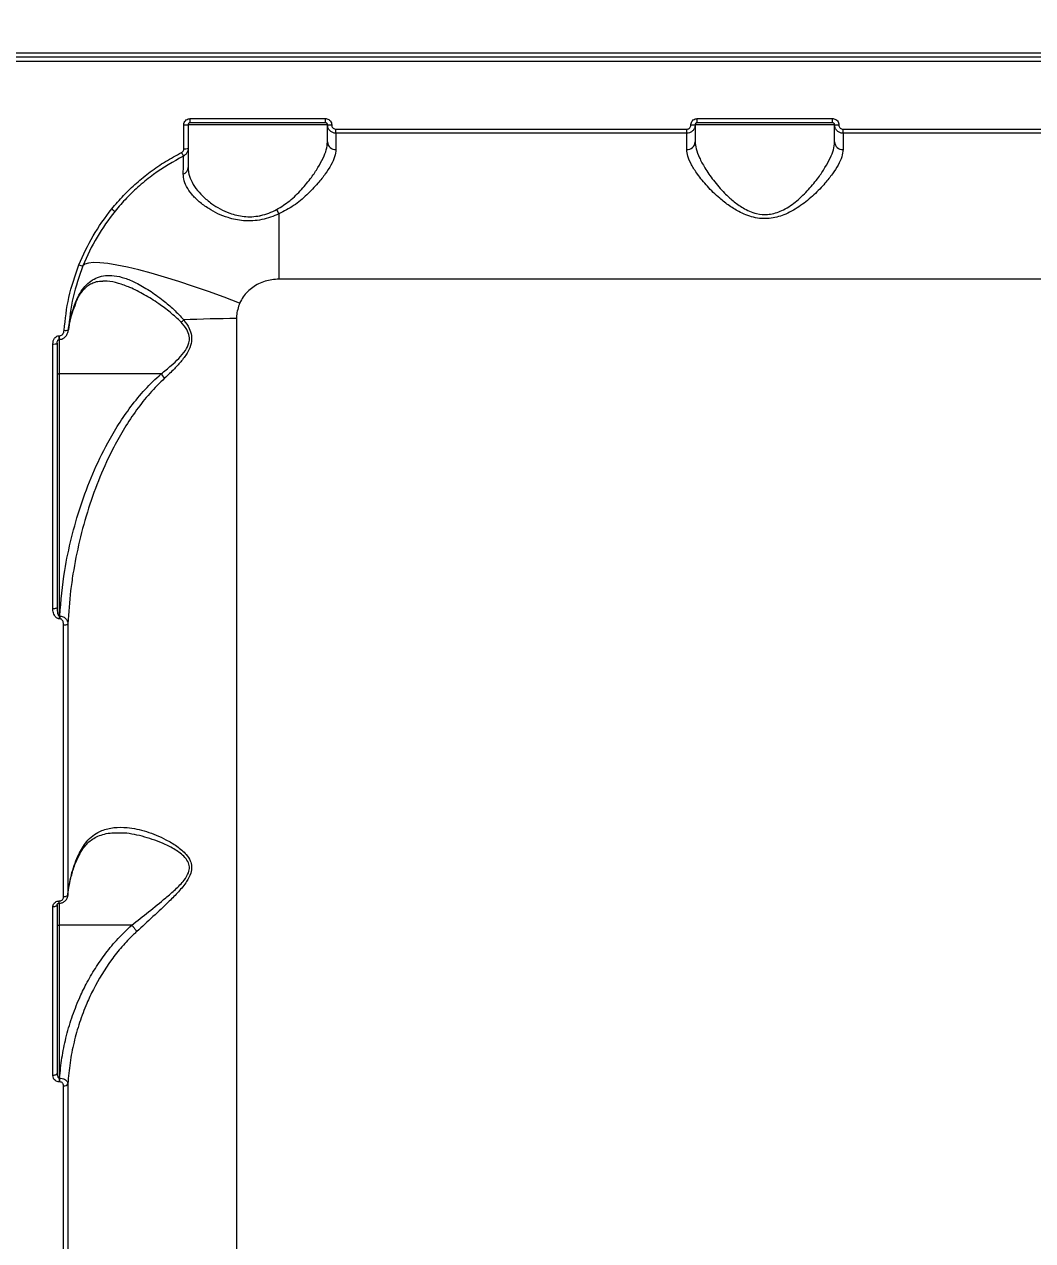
# Model space of a CAD drawing. Header units: millimetres. Extents: x -8760 to 8364, y -7998 to 7451.
# Drawn here: x 2469.1 to 2707.8, y -2688.5 to -2400.8 of the extents above; entities that cross this region are included whole.
import ezdxf

# ---------------------------------------------------------------- set-up
doc = ezdxf.new("R2010")
doc.units = ezdxf.units.MM
for name, color, linetype in [('DIKOM_ОБЪЕКТ', 7, 'Continuous'), ('DIKOM_РАЗМЕР_ЗОНА', 7, 'Continuous'), ('DIKOM_РАЗМЕР_ОБЪЕКТА', 7, 'Continuous')]:
    doc.layers.add(name, color=color, linetype=linetype)
doc.styles.add('style1', font='arial.ttf', dxfattribs={"width": 0.8})
doc.dimstyles.new('1-50', dxfattribs={"dimtxt": 300, "dimasz": 200, "dimexe": 100, "dimexo": 0, "dimgap": 100, "dimtad": 1, "dimtxsty": 'style1', "dimcen": 200, "dimclrd": 7, "dimclre": 7, "dimclrt": 7, "dimadec": 1, "dimazin": 2, "dimtfac": 1, "dimtmove": 0, "dimatfit": 2, "dimfxl": 0, "dimlwd": 25, "dimlwe": 18, "dimarcsym": 0})

# ---------------------------------------------------------------- blocks, each defined once
blk = doc.blocks.new('*D21')
at = {"layer": 'Defpoints', "color": 0, "transparency": 16777216}
for p in [(-7755.65, -10.55), (8364.4, -2410.44), (8364.4, -7897.56)]:
    blk.add_point(p, dxfattribs=at)
at = {"layer": 'DIKOM_РАЗМЕР_ЗОНА', "color": 7, "lineweight": 18, "transparency": 16777216}
for p, q in [((-7755.65, -10.55), (-7755.65, -7997.56)), ((8364.4, -2410.44), (8364.4, -7997.56))]:
    blk.add_line(p, q, dxfattribs=at)
at = {"layer": 'DIKOM_РАЗМЕР_ЗОНА', "color": 7, "lineweight": 25, "transparency": 16777216}
blk.add_line((-7555.65, -7897.56), (8164.4, -7897.56), dxfattribs=at)
at = {"layer": 'DIKOM_РАЗМЕР_ЗОНА', "color": 7, "transparency": 16777216}
for points in [[(-7555.65, -7864.23), (-7555.65, -7930.9), (-7755.65, -7897.56)], [(8164.4, -7864.23), (8164.4, -7930.9), (8364.4, -7897.56)]]:
    blk.add_solid(points, dxfattribs=at)
at = {"layer": 'DIKOM_РАЗМЕР_ЗОНА', "color": 7, "transparency": 16777216, "insert": (1040.74, -7644.39), "char_height": 300, "attachment_point": 5, "style": 'style1'}
blk.add_mtext('16100', dxfattribs=at)
blk = doc.blocks.new('*D19')
at = {"layer": 'Defpoints', "color": 0, "transparency": 16777216}
for p in [(-5756.7, -306.55), (6365.48, -2710.55), (6365.48, -7111.41)]:
    blk.add_point(p, dxfattribs=at)
at = {"layer": 'DIKOM_РАЗМЕР_ОБЪЕКТА', "color": 7, "lineweight": 18, "transparency": 16777216}
for p, q in [((-5756.7, -306.55), (-5756.7, -7211.41)), ((6365.48, -2710.55), (6365.48, -7211.41))]:
    blk.add_line(p, q, dxfattribs=at)
at = {"layer": 'DIKOM_РАЗМЕР_ОБЪЕКТА', "color": 7, "lineweight": 25, "transparency": 16777216}
blk.add_line((-5556.7, -7111.41), (6165.48, -7111.41), dxfattribs=at)
at = {"layer": 'DIKOM_РАЗМЕР_ОБЪЕКТА', "color": 7, "transparency": 16777216}
for points in [[(-5556.7, -7078.08), (-5556.7, -7144.75), (-5756.7, -7111.41)], [(6165.48, -7078.08), (6165.48, -7144.75), (6365.48, -7111.41)]]:
    blk.add_solid(points, dxfattribs=at)
at = {"layer": 'DIKOM_РАЗМЕР_ОБЪЕКТА', "color": 7, "transparency": 16777216, "insert": (1047.24, -6858.24), "char_height": 300, "attachment_point": 5, "style": 'style1'}
blk.add_mtext('12100', dxfattribs=at)

msp = doc.modelspace()

# ---------------------------------------------------------------- linework, layer by layer
at = {"layer": 'DIKOM_ОБЪЕКТ', "color": 7, "linetype": 'Continuous', "lineweight": 15}
for p, q in [((2462.391, -2407.552), (2946.392, -2407.552)), ((2946.392, -2408.554), (2462.391, -2408.554)), ((2946.392, -2409.557), (2462.391, -2409.557)), ((2506.892, -2430.219), (2506.892, -2424.592)), ((2507.892, -2424.554), (2507.892, -2430.167)), ((2540.892, -2424.554), (2507.892, -2424.554)), ((2508.391, -2423.089), (2540.392, -2423.089)), ((2508.391, -2424.054), (2508.391, -2423.089)), ((2540.392, -2424.054), (2508.391, -2424.054)), ((2540.392, -2424.054), (2540.392, -2423.089)), ((2540.892, -2428.605), (2540.892, -2424.554)), ((2542.892, -2425.595), (2625.892, -2425.595)), ((2542.892, -2426.554), (2542.892, -2425.595)), ((2625.892, -2426.554), (2625.892, -2425.595)), ((2627.892, -2424.554), (2627.892, -2428.605)), ((2660.892, -2424.554), (2627.892, -2424.554)), ((2628.392, -2423.089), (2660.392, -2423.089)), ((2628.392, -2424.054), (2628.392, -2423.089)), ((2660.392, -2424.054), (2628.392, -2424.054)), ((2660.392, -2424.054), (2660.392, -2423.089)), ((2660.892, -2428.605), (2660.892, -2424.554)), ((2662.891, -2425.595), (2745.892, -2425.595)), ((2662.891, -2426.554), (2662.891, -2425.595)), ((2542.892, -2426.554), (2542.892, -2430.412)), ((2625.892, -2426.554), (2542.892, -2426.554)), ((2625.892, -2430.412), (2625.892, -2426.554)), ((2662.891, -2426.554), (2662.891, -2430.412)), ((2745.892, -2426.554), (2662.891, -2426.554)), ((2529.392, -2445.648), (2529.392, -2461.057)), ((2879.392, -2461.057), (2529.392, -2461.057)), ((2481.29, -2466.703), (2481.278, -2466.732)), ((2519.342, -2470.402), (2519.342, -2790.554)), ((2477.392, -2474.458), (2477.486, -2474.458)), ((2477.392, -2475.301), (2477.392, -2474.458)), ((2477.486, -2475.301), (2477.486, -2474.458)), ((2479.633, -2473.244), (2479.72, -2472.598)), ((2475.892, -2539.066), (2475.892, -2476.4)), ((2476.892, -2476.238), (2476.892, -2538.755)), ((2477.392, -2475.289), (2477.392, -2483.471)), ((2477.392, -2475.301), (2477.486, -2475.301)), ((2501.505, -2483.471), (2477.392, -2483.471)), ((2477.392, -2483.471), (2477.392, -2540.76)), ((2477.392, -2540.76), (2477.513, -2540.76)), ((2477.392, -2540.76), (2477.392, -2541.407)), ((2477.513, -2540.76), (2477.513, -2541.407)), ((2477.513, -2541.407), (2477.392, -2541.407)), ((2478.451, -2607.187), (2478.451, -2542.866)), ((2479.449, -2542.569), (2479.449, -2606.749)), ((2475.892, -2649.439), (2475.892, -2609.576)), ((2476.892, -2609.097), (2476.892, -2648.866)), ((2477.392, -2608.16), (2477.424, -2608.16)), ((2477.392, -2608.684), (2477.392, -2608.16)), ((2477.392, -2608.684), (2477.424, -2608.684)), ((2477.392, -2608.701), (2477.392, -2613.907)), ((2477.424, -2608.684), (2477.424, -2608.16)), ((2494.552, -2613.907), (2477.392, -2613.907)), ((2477.392, -2613.907), (2477.392, -2650.061)), ((2477.392, -2650.061), (2477.495, -2650.061)), ((2477.392, -2650.061), (2477.392, -2650.961)), ((2477.495, -2650.061), (2477.495, -2650.961)), ((2477.495, -2650.961), (2477.392, -2650.961)), ((2478.451, -2717.904), (2478.451, -2651.927)), ((2479.449, -2651.39), (2479.449, -2717.221))]:
    msp.add_line(p, q, dxfattribs=at)
at = {"layer": 'DIKOM_ОБЪЕКТ', "color": 7, "linetype": 'Continuous', "lineweight": 15, "flags": 128}
for points in [[(2520.101, -2466.76), (2516.407, -2465.353), (2512.75, -2464.021), (2509.165, -2462.776), (2505.689, -2461.63), (2502.354, -2460.595), (2499.195, -2459.681), (2496.242, -2458.897), (2493.524, -2458.251), (2491.069, -2457.749), (2488.901, -2457.396), (2487.041, -2457.196), (2485.507, -2457.151), (2484.315, -2457.26), (2483.475, -2457.524), (2482.998, -2457.938)], [(2481.345, -2466.376), (2481.315, -2466.627), (2481.29, -2466.703)], [(2476.892, -2483.305), (2476.901, -2483.338), (2476.93, -2483.369), (2476.976, -2483.397), (2477.038, -2483.422), (2477.114, -2483.443), (2477.2, -2483.458), (2477.294, -2483.468), (2477.392, -2483.471)], [(2476.892, -2538.755), (2476.872, -2538.816), (2476.816, -2538.874), (2476.723, -2538.928), (2476.599, -2538.975), (2476.447, -2539.013), (2476.274, -2539.042), (2476.087, -2539.06), (2475.892, -2539.066)], [(2479.449, -2606.749), (2479.418, -2606.836), (2479.353, -2606.919), (2479.257, -2606.995), (2479.132, -2607.061), (2478.984, -2607.115), (2478.817, -2607.154), (2478.638, -2607.179), (2478.451, -2607.187)], [(2476.892, -2609.097), (2476.872, -2609.191), (2476.816, -2609.28), (2476.723, -2609.363), (2476.599, -2609.436), (2476.447, -2609.495), (2476.274, -2609.54), (2476.087, -2609.567), (2475.892, -2609.576)], [(2476.892, -2613.745), (2476.901, -2613.776), (2476.93, -2613.807), (2476.976, -2613.835), (2477.038, -2613.859), (2477.114, -2613.879), (2477.2, -2613.894), (2477.294, -2613.904), (2477.392, -2613.907)], [(2476.892, -2648.866), (2476.872, -2648.978), (2476.816, -2649.085), (2476.723, -2649.184), (2476.599, -2649.271), (2476.447, -2649.343), (2476.274, -2649.396), (2476.087, -2649.428), (2475.892, -2649.439)]]:
    msp.add_lwpolyline(points, dxfattribs=at)
at = {"layer": 'DIKOM_ОБЪЕКТ', "color": 7, "linetype": 'Continuous', "lineweight": 15}
for centre, radius, start, end in [((2507.141, -2418.023), 6.574, 267.82191, 276.55102), ((2541.642, -2418.014), 6.583, 263.45432, 272.17379), ((2627.141, -2418.016), 6.581, 267.825, 276.54688), ((2661.642, -2418.023), 6.574, 263.44898, 272.17809), ((2514.951, -2427.013), 9.534, 205.47085, 211.1972), ((2507.141, -2425.336), 4.889, 267.07475, 278.82856), ((2542.8, -2428.503), 1.911, 183.05248, 272.75066), ((2625.983, -2428.503), 1.911, 267.24934, 356.94752), ((2662.8, -2428.503), 1.911, 183.04233, 272.75402), ((2506.131, -2434.6), 1.761, 291.14548, 358.17154), ((2492.241, -2441.851), 3.544, 227.18935, 242.56822), ((2535.735, -2441.705), 7.469, 202.82352, 211.86014), ((2483.154, -2455.563), 2.381, 242.91465, 266.23772), ((2502.686, -2466.284), 6.097, 305.65737, 313.25684), ((2519.221, -2706.805), 236.403, 89.97076, 92.99627), ((2478.914, -2471.222), 1.971, 259.79707, 289.13128), ((2476.135, -2474.732), 1.686, 261.69612, 296.65649), ((2495.357, -2489.465), 8.586, 35.41944, 44.27548), ((2478.654, -2541.721), 1.162, 259.96033, 313.142), ((2478.601, -2651.011), 0.928, 260.7045, 335.90079)]:
    msp.add_arc(centre, radius, start, end, dxfattribs=at)
for points, knots in [([(2506.892, -2424.592), (2506.899, -2424.481), (2506.917, -2424.202), (2507.097, -2423.779), (2507.436, -2423.398), (2507.886, -2423.139), (2508.223, -2423.105), (2508.391, -2423.089)], [0, 0, 0, 0, 0.1418407, 0.3567237, 0.571368, 0.7857682, 1, 1, 1, 1]), ([(2508.391, -2424.054), (2508.335, -2424.06), (2508.223, -2424.071), (2508.073, -2424.157), (2507.96, -2424.284), (2507.9, -2424.424), (2507.894, -2424.517), (2507.892, -2424.554)], [0, 0, 0, 0, 0.2137612, 0.4280841, 0.6427126, 0.8578665, 1, 1, 1, 1]), ([(2540.392, -2423.089), (2540.502, -2423.096), (2540.78, -2423.114), (2541.202, -2423.294), (2541.583, -2423.634), (2541.842, -2424.085), (2541.875, -2424.423), (2541.892, -2424.592)], [0, 0, 0, 0, 0.14058877, 0.3551095, 0.56984565, 0.78489564, 1, 1, 1, 1]), ([(2540.892, -2424.554), (2540.886, -2424.498), (2540.875, -2424.386), (2540.789, -2424.236), (2540.662, -2424.122), (2540.521, -2424.063), (2540.428, -2424.057), (2540.392, -2424.054)], [0, 0, 0, 0, 0.21545586, 0.43066883, 0.64524388, 0.85961653, 1, 1, 1, 1]), ([(2542.892, -2426.554), (2542.745, -2426.545), (2542.374, -2426.52), (2541.811, -2426.281), (2541.303, -2425.829), (2540.958, -2425.229), (2540.914, -2424.779), (2540.892, -2424.554)], [0, 0, 0, 0, 0.1407111, 0.3554702, 0.5702884, 0.7851466, 1, 1, 1, 1]), ([(2541.892, -2424.592), (2541.903, -2424.705), (2541.925, -2424.931), (2542.097, -2425.231), (2542.351, -2425.458), (2542.632, -2425.578), (2542.818, -2425.59), (2542.892, -2425.595)], [0, 0, 0, 0, 0.2151176, 0.4301842, 0.6449578, 0.8594196, 1, 1, 1, 1]), ([(2627.892, -2424.554), (2627.882, -2424.702), (2627.857, -2425.074), (2627.617, -2425.637), (2627.165, -2426.144), (2626.566, -2426.488), (2626.116, -2426.532), (2625.892, -2426.554)], [0, 0, 0, 0, 0.1417138, 0.3564083, 0.5709641, 0.7854632, 1, 1, 1, 1]), ([(2625.892, -2425.595), (2626.004, -2425.584), (2626.229, -2425.562), (2626.528, -2425.389), (2626.754, -2425.135), (2626.874, -2424.853), (2626.887, -2424.666), (2626.891, -2424.592)], [0, 0, 0, 0, 0.2143138, 0.4286418, 0.643185, 0.858069, 1, 1, 1, 1]), ([(2626.891, -2424.592), (2626.899, -2424.481), (2626.917, -2424.202), (2627.097, -2423.779), (2627.436, -2423.398), (2627.886, -2423.139), (2628.223, -2423.105), (2628.392, -2423.089)], [0, 0, 0, 0, 0.1418457, 0.3567193, 0.5712868, 0.7856776, 1, 1, 1, 1]), ([(2628.392, -2424.054), (2628.335, -2424.06), (2628.223, -2424.071), (2628.073, -2424.157), (2627.96, -2424.284), (2627.9, -2424.424), (2627.894, -2424.517), (2627.892, -2424.554)], [0, 0, 0, 0, 0.2140039, 0.42826973, 0.6428412, 0.85793783, 1, 1, 1, 1]), ([(2660.392, -2423.089), (2660.502, -2423.096), (2660.78, -2423.114), (2661.202, -2423.294), (2661.583, -2423.634), (2661.842, -2424.085), (2661.875, -2424.423), (2661.892, -2424.592)], [0, 0, 0, 0, 0.14059822, 0.35503953, 0.56986584, 0.78488118, 1, 1, 1, 1]), ([(2660.892, -2424.554), (2660.886, -2424.498), (2660.875, -2424.386), (2660.789, -2424.236), (2660.662, -2424.123), (2660.521, -2424.063), (2660.428, -2424.057), (2660.392, -2424.054)], [0, 0, 0, 0, 0.2155391, 0.4306377, 0.6454716, 0.8595954, 1, 1, 1, 1]), ([(2662.891, -2426.554), (2662.745, -2426.545), (2662.374, -2426.52), (2661.811, -2426.281), (2661.303, -2425.829), (2660.958, -2425.229), (2660.914, -2424.779), (2660.892, -2424.554)], [0, 0, 0, 0, 0.1407148, 0.3554091, 0.5702899, 0.7851538, 1, 1, 1, 1]), ([(2661.892, -2424.592), (2661.903, -2424.705), (2661.925, -2424.93), (2662.097, -2425.231), (2662.351, -2425.458), (2662.633, -2425.578), (2662.818, -2425.59), (2662.891, -2425.595)], [0, 0, 0, 0, 0.21516149, 0.43017292, 0.64507859, 0.85955884, 1, 1, 1, 1]), ([(2489.833, -2444.451), (2490.746, -2443.379), (2492.573, -2441.235), (2495.641, -2438.318), (2498.954, -2435.626), (2502.512, -2433.18), (2505.066, -2431.802), (2506.343, -2431.113)], [0, 0, 0, 0, 0.1978338, 0.3955067, 0.5931657, 0.7965821, 1, 1, 1, 1]), ([(2506.343, -2431.113), (2506.439, -2431.052), (2506.63, -2430.93), (2506.818, -2430.641), (2506.887, -2430.391), (2506.891, -2430.249), (2506.892, -2430.219)], [0, 0, 0, 0, 0.3057435, 0.6116334, 0.9180107, 1, 1, 1, 1]), ([(2507.892, -2430.167), (2507.89, -2430.227), (2507.882, -2430.511), (2507.744, -2431.01), (2507.368, -2431.587), (2506.986, -2431.83), (2506.796, -2431.951)], [0, 0, 0, 0, 0.0818916, 0.3880425, 0.6939769, 1, 1, 1, 1]), ([(2507.892, -2430.167), (2507.892, -2430.255), (2507.892, -2430.439), (2507.892, -2431.898), (2507.892, -2433.728), (2507.892, -2434.656)], [0, 0, 0, 0, 0.3069741, 0.6484664, 1, 1, 1, 1]), ([(2528.851, -2444.602), (2529.918, -2443.939), (2532.145, -2442.554), (2534.815, -2439.835), (2537.006, -2437.166), (2538.686, -2434.662), (2539.882, -2432.453), (2540.717, -2430.37), (2540.833, -2429.198), (2540.892, -2428.605)], [0, 0, 0, 0, 0.1463747, 0.3054935, 0.4689911, 0.6008921, 0.7350955, 0.865702, 1, 1, 1, 1]), ([(2542.892, -2430.412), (2542.827, -2430.967), (2542.698, -2432.079), (2541.773, -2434.056), (2540.424, -2436.177), (2538.54, -2438.556), (2536.079, -2441.122), (2533.05, -2443.718), (2530.583, -2445.019), (2529.392, -2445.648)], [0, 0, 0, 0, 0.131657, 0.2634884, 0.3951402, 0.5268771, 0.6882984, 0.8495386, 1, 1, 1, 1]), ([(2662.891, -2430.412), (2662.827, -2430.967), (2662.699, -2432.079), (2661.772, -2434.056), (2660.424, -2436.177), (2658.538, -2438.554), (2656.087, -2441.134), (2653, -2443.692), (2649.602, -2445.727), (2646.479, -2446.68), (2644.034, -2446.798), (2642.157, -2446.586), (2640.323, -2446.063), (2638.208, -2445.142), (2635.956, -2443.763), (2633.306, -2441.662), (2630.703, -2439.109), (2628.495, -2436.391), (2626.962, -2433.983), (2626.058, -2431.994), (2625.944, -2430.91), (2625.892, -2430.412)], [0, 0, 0, 0, 0.055475, 0.1110247, 0.1664978, 0.2220052, 0.290022, 0.3579626, 0.4226751, 0.4774077, 0.505248, 0.5330955, 0.5627092, 0.5923736, 0.6404295, 0.6885826, 0.7603249, 0.8320622, 0.8910005, 0.9498678, 1, 1, 1, 1]), ([(2627.892, -2428.605), (2627.939, -2429.129), (2628.04, -2430.265), (2628.843, -2432.346), (2630.198, -2434.858), (2632.167, -2437.704), (2634.462, -2440.377), (2636.839, -2442.593), (2638.831, -2444.044), (2640.738, -2445.028), (2642.67, -2445.683), (2644.401, -2445.827), (2646.023, -2445.636), (2647.308, -2445.309), (2649.499, -2444.364), (2652.097, -2442.528), (2654.824, -2439.847), (2657.004, -2437.163), (2658.687, -2434.663), (2659.882, -2432.453), (2660.717, -2430.37), (2660.833, -2429.198), (2660.892, -2428.605)], [0, 0, 0, 0, 0.0507142, 0.1099148, 0.1707242, 0.2426521, 0.3164736, 0.363749, 0.4119878, 0.440045, 0.4688585, 0.5101017, 0.5210881, 0.5468201, 0.5734082, 0.6369331, 0.7046123, 0.7741494, 0.8302515, 0.8873299, 0.9428798, 1, 1, 1, 1]), ([(2506.796, -2431.951), (2504.388, -2433.312), (2500.74, -2435.374), (2496.395, -2438.921), (2493.321, -2441.819), (2491.504, -2443.948), (2490.608, -2444.997)], [0, 0, 0, 0, 0.3951696, 0.5986743, 0.8021698, 1, 1, 1, 1]), ([(2506.767, -2436.242), (2506.772, -2435.374), (2506.782, -2433.613), (2506.79, -2432.376), (2506.794, -2431.98), (2506.795, -2431.957), (2506.796, -2431.951)], [0, 0, 0, 0, 0.341496, 0.6930008, 0.9180168, 1, 1, 1, 1]), ([(2529.392, -2445.648), (2528.748, -2445.917), (2527.447, -2446.462), (2525.357, -2447.021), (2523.18, -2447.314), (2520.435, -2447.282), (2517.589, -2446.681), (2514.879, -2445.602), (2512.558, -2444.323), (2510.436, -2442.756), (2508.676, -2440.98), (2507.446, -2439.15), (2506.843, -2437.564), (2506.788, -2436.605), (2506.767, -2436.242)], [0, 0, 0, 0, 0.0603711, 0.1220465, 0.182584, 0.2452038, 0.3548665, 0.435814, 0.5191062, 0.6213429, 0.726601, 0.8297209, 0.9355796, 1, 1, 1, 1]), ([(2507.892, -2434.656), (2507.913, -2435.036), (2507.969, -2436.025), (2508.532, -2437.685), (2509.668, -2439.586), (2511.317, -2441.466), (2513.268, -2443.105), (2515.442, -2444.474), (2517.94, -2445.625), (2520.538, -2446.272), (2522.983, -2446.339), (2524.323, -2446.167), (2525.682, -2445.873), (2527.063, -2445.457), (2528.25, -2444.89), (2528.851, -2444.602)], [0, 0, 0, 0, 0.0653902, 0.1703656, 0.2779437, 0.3818078, 0.4884099, 0.5695602, 0.6527961, 0.7604204, 0.8151642, 0.8718802, 0.8800461, 0.9391955, 1, 1, 1, 1]), ([(2482.07, -2457.682), (2483.098, -2455.36), (2485.178, -2450.661), (2488.269, -2446.537), (2489.833, -2444.451)], [0, 0, 0, 0, 0.4941757, 1, 1, 1, 1]), ([(2490.608, -2444.997), (2489.109, -2446.988), (2486.076, -2451.017), (2484.032, -2455.613), (2482.998, -2457.938)], [0, 0, 0, 0, 0.4941658, 1, 1, 1, 1]), ([(2478.564, -2473.161), (2478.84, -2470.551), (2479.398, -2465.266), (2481.172, -2460.231), (2482.07, -2457.682)], [0, 0, 0, 0, 0.4938703, 1, 1, 1, 1]), ([(2482.998, -2457.938), (2482.136, -2460.37), (2480.391, -2465.294), (2479.839, -2470.466), (2479.56, -2473.084)], [0, 0, 0, 0, 0.4938196, 1, 1, 1, 1]), ([(2481.345, -2466.376), (2481.66, -2465.686), (2482.291, -2464.306), (2483.491, -2462.684), (2484.868, -2461.438), (2486.487, -2460.569), (2488.329, -2460.144), (2490.489, -2460.183), (2492.898, -2460.752), (2495.683, -2461.916), (2498.736, -2463.67), (2501.742, -2465.864), (2504.532, -2468.175), (2506.087, -2469.875), (2506.864, -2470.725)], [0, 0, 0, 0, 0.0676065, 0.135243, 0.2056872, 0.2761674, 0.3555606, 0.4349991, 0.5267502, 0.6185516, 0.7258801, 0.8332499, 0.9166789, 1, 1, 1, 1]), ([(2481.298, -2466.738), (2481.381, -2466.523), (2481.665, -2465.786), (2482.252, -2464.752), (2483.033, -2463.65), (2483.899, -2462.792), (2484.858, -2462.132), (2485.952, -2461.705), (2486.9, -2461.498), (2487.545, -2461.535), (2487.694, -2461.543)], [0, 0, 0, 0, 0.0545829, 0.1865329, 0.3226055, 0.4612885, 0.6104563, 0.7718521, 0.9472133, 1, 1, 1, 1]), ([(2506.24, -2471.238), (2505.392, -2470.44), (2503.682, -2468.831), (2500.713, -2466.68), (2497.508, -2464.658), (2494.311, -2463.05), (2491.38, -2462.013), (2489.225, -2461.526), (2488.044, -2461.557), (2487.696, -2461.566)], [0, 0, 0, 0, 0.1394686, 0.2812118, 0.4569327, 0.6359677, 0.784903, 0.936589, 1, 1, 1, 1]), ([(2529.392, -2461.057), (2528.278, -2461.153), (2526.073, -2461.345), (2523.123, -2462.862), (2521.117, -2464.786), (2520.368, -2466.241), (2520.101, -2466.76)], [0, 0, 0, 0, 0.2885617, 0.5716266, 0.8470385, 1, 1, 1, 1]), ([(2479.56, -2473.084), (2479.744, -2471.955), (2480.115, -2469.684), (2480.934, -2467.483), (2481.345, -2466.376)], [0, 0, 0, 0, 0.497412, 1, 1, 1, 1]), ([(2479.72, -2472.598), (2479.756, -2472.311), (2479.908, -2471.092), (2480.428, -2469.121), (2481.066, -2467.47), (2481.354, -2466.723)], [0, 0, 0, 0, 0.1438564, 0.6125526, 1, 1, 1, 1]), ([(2520.101, -2466.76), (2519.773, -2467.74), (2519.411, -2468.824), (2519.345, -2470.066), (2519.343, -2470.287), (2519.342, -2470.402)], [0, 0, 0, 0, 0.8217577, 0.9078695, 1, 1, 1, 1]), ([(2501.505, -2483.471), (2502.314, -2482.827), (2503.756, -2481.68), (2505.736, -2479.867), (2507.227, -2478.119), (2508.122, -2476.399), (2508.251, -2475.187), (2508.12, -2474.103), (2507.588, -2472.754), (2506.736, -2471.797), (2506.24, -2471.238)], [0, 0, 0, 0, 0.2010514, 0.3583911, 0.5149451, 0.6385011, 0.7217792, 0.7449594, 0.8512662, 1, 1, 1, 1]), ([(2506.864, -2470.725), (2507.339, -2471.363), (2508.166, -2472.475), (2508.81, -2474.423), (2508.717, -2476.394), (2507.829, -2478.435), (2506.407, -2480.416), (2504.517, -2482.465), (2503.126, -2483.766), (2502.354, -2484.489)], [0, 0, 0, 0, 0.1491151, 0.2596228, 0.3716487, 0.4987637, 0.6525342, 0.8069853, 1, 1, 1, 1]), ([(2475.892, -2476.4), (2475.913, -2476.149), (2475.953, -2475.673), (2476.254, -2475.079), (2476.639, -2474.689), (2477.028, -2474.489), (2477.282, -2474.467), (2477.392, -2474.458)], [0, 0, 0, 0, 0.2791587, 0.5293927, 0.7216354, 0.8794609, 1, 1, 1, 1]), ([(2477.485, -2475.281), (2477.658, -2475.274), (2478.041, -2475.26), (2478.582, -2474.974), (2479.071, -2474.509), (2479.43, -2473.855), (2479.562, -2473.319), (2479.564, -2473.024), (2479.564, -2473.007)], [0, 0, 0, 0, 0.151165, 0.3335344, 0.5232293, 0.7396646, 0.984747, 1, 1, 1, 1]), ([(2477.486, -2474.458), (2477.548, -2474.453), (2477.71, -2474.442), (2477.975, -2474.32), (2478.26, -2474.057), (2478.49, -2473.655), (2478.54, -2473.327), (2478.564, -2473.161)], [0, 0, 0, 0, 0.1010287, 0.2613664, 0.4606805, 0.7265751, 1, 1, 1, 1]), ([(2476.901, -2476.405), (2476.896, -2476.314), (2476.881, -2476.045), (2476.977, -2475.68), (2477.163, -2475.414), (2477.294, -2475.321), (2477.37, -2475.3), (2477.417, -2475.301), (2477.441, -2475.309), (2477.452, -2475.312)], [0, 0, 0, 0, 0.1994505, 0.5949589, 0.8023149, 0.904701, 0.944525, 0.9748201, 1, 1, 1, 1]), ([(2477.513, -2540.76), (2477.835, -2537.158), (2478.391, -2530.945), (2480.22, -2522.254), (2482.401, -2514.604), (2485.229, -2507.072), (2488.316, -2500.66), (2491.407, -2495.389), (2494.339, -2491.158), (2497.627, -2487.095), (2500.212, -2484.678), (2501.505, -2483.471)], [0, 0, 0, 0, 0.1721626, 0.2969449, 0.4217215, 0.5495771, 0.6773933, 0.7569483, 0.8364864, 0.9182741, 1, 1, 1, 1]), ([(2502.354, -2484.489), (2501.152, -2485.665), (2498.748, -2488.017), (2495.632, -2492.022), (2492.803, -2496.271), (2489.84, -2501.551), (2486.927, -2507.859), (2484.239, -2515.284), (2482.112, -2522.939), (2480.823, -2529.489), (2479.887, -2536.034), (2479.623, -2539.972), (2479.449, -2542.569)], [0, 0, 0, 0, 0.0776036, 0.1552644, 0.2354713, 0.3156976, 0.4385185, 0.5613748, 0.6872843, 0.8131999, 0.8767617, 1, 1, 1, 1]), ([(2477.392, -2541.407), (2477.293, -2541.398), (2477.073, -2541.377), (2476.724, -2541.191), (2476.371, -2540.832), (2476.017, -2540.161), (2475.897, -2539.532), (2475.892, -2539.112), (2475.892, -2539.066)], [0, 0, 0, 0, 0.0933776, 0.2087652, 0.3720972, 0.5793171, 0.9536442, 1, 1, 1, 1]), ([(2476.892, -2538.755), (2476.903, -2539.11), (2476.919, -2539.626), (2477.045, -2540.237), (2477.154, -2540.545), (2477.259, -2540.7), (2477.339, -2540.753), (2477.374, -2540.757), (2477.392, -2540.76)], [0, 0, 0, 0, 0.4958624, 0.7197624, 0.8702296, 0.9510246, 0.9759233, 1, 1, 1, 1]), ([(2477.513, -2540.76), (2477.637, -2540.769), (2477.91, -2540.791), (2478.346, -2540.934), (2478.788, -2541.203), (2479.203, -2541.655), (2479.413, -2542.139), (2479.44, -2542.471), (2479.449, -2542.569)], [0, 0, 0, 0, 0.11371972, 0.2493749, 0.42270122, 0.61350459, 0.88483364, 1, 1, 1, 1]), ([(2478.451, -2542.866), (2478.428, -2542.595), (2478.394, -2542.202), (2478.152, -2541.759), (2477.937, -2541.539), (2477.715, -2541.424), (2477.575, -2541.412), (2477.513, -2541.407)], [0, 0, 0, 0, 0.4299957, 0.6257872, 0.7880785, 0.9052714, 1, 1, 1, 1]), ([(2482.152, -2597.306), (2482.18, -2597.244), (2482.428, -2596.678), (2483.015, -2595.787), (2483.923, -2594.643), (2484.991, -2593.704), (2486.223, -2592.962), (2487.717, -2592.396), (2489.314, -2592.053), (2490.478, -2592.03), (2491.011, -2592.019)], [0, 0, 0, 0, 0.0148814, 0.1349498, 0.2626112, 0.3977627, 0.5419778, 0.6955292, 0.8603704, 1, 1, 1, 1]), ([(2482.207, -2596.752), (2482.825, -2595.689), (2483.832, -2593.955), (2485.705, -2592.406), (2487.729, -2591.314), (2490.324, -2590.701), (2493.864, -2590.717), (2498.044, -2591.59), (2502.022, -2593.248), (2505.26, -2595.125), (2507.247, -2596.813), (2508.435, -2598.52), (2508.846, -2600.052), (2508.584, -2601.79), (2507.471, -2603.819), (2505.659, -2606.016), (2502.932, -2608.747), (2499.584, -2611.901), (2497.018, -2614.241), (2495.734, -2615.41)], [0, 0, 0, 0, 0.0742537, 0.1210095, 0.1678019, 0.2385506, 0.309416, 0.4070043, 0.5046729, 0.5609046, 0.6168502, 0.6484712, 0.6753804, 0.7024498, 0.7386743, 0.7876398, 0.8368213, 0.9184111, 1, 1, 1, 1]), ([(2494.552, -2613.907), (2495.881, -2612.854), (2498.561, -2610.732), (2502.073, -2607.926), (2504.922, -2605.451), (2506.838, -2603.518), (2508.035, -2601.684), (2508.324, -2600.107), (2507.877, -2598.732), (2506.617, -2597.221), (2504.51, -2595.771), (2501.167, -2594.118), (2496.985, -2592.762), (2493.323, -2592.032), (2491.402, -2592.105), (2491.004, -2592.12)], [0, 0, 0, 0, 0.1152018, 0.2322668, 0.299934, 0.3687211, 0.4168192, 0.4516266, 0.4864102, 0.5286253, 0.6057421, 0.6850482, 0.8225217, 0.9632551, 1, 1, 1, 1]), ([(2479.449, -2606.749), (2479.668, -2605.162), (2480.097, -2602.051), (2481.283, -2598.741), (2482.08, -2597.025), (2482.207, -2596.752)], [0, 0, 0, 0, 0.4665339, 0.9150142, 1, 1, 1, 1]), ([(2479.457, -2606.866), (2479.46, -2606.783), (2479.501, -2605.745), (2479.872, -2603.765), (2480.613, -2600.956), (2481.397, -2598.792), (2482.019, -2597.599), (2482.177, -2597.296)], [0, 0, 0, 0, 0.0255684, 0.3177032, 0.6098552, 0.9011873, 1, 1, 1, 1]), ([(2482.207, -2596.752), (2482.211, -2596.772), (2482.239, -2596.941), (2482.247, -2597.137), (2482.151, -2597.259), (2482.139, -2597.274)], [0, 0, 0, 0, 0.1053252, 0.8930767, 1, 1, 1, 1]), ([(2477.424, -2608.671), (2477.469, -2608.675), (2477.756, -2608.699), (2478.288, -2608.534), (2478.917, -2608.119), (2479.322, -2607.487), (2479.497, -2606.973), (2479.449, -2606.719), (2479.448, -2606.714)], [0, 0, 0, 0, 0.0420135, 0.2718326, 0.5073445, 0.7485787, 0.9944293, 1, 1, 1, 1]), ([(2475.892, -2609.576), (2475.904, -2609.441), (2475.929, -2609.152), (2476.143, -2608.75), (2476.481, -2608.422), (2476.911, -2608.202), (2477.231, -2608.174), (2477.392, -2608.16)], [0, 0, 0, 0, 0.189028, 0.4045444, 0.6068173, 0.8033756, 1, 1, 1, 1]), ([(2476.91, -2609.069), (2476.912, -2609.02), (2476.916, -2608.935), (2477.022, -2608.81), (2477.153, -2608.729), (2477.285, -2608.69), (2477.405, -2608.68), (2477.473, -2608.691), (2477.503, -2608.695)], [0, 0, 0, 0, 0.3051885, 0.5391948, 0.6957612, 0.8157463, 0.9217148, 1, 1, 1, 1]), ([(2477.424, -2608.16), (2477.533, -2608.15), (2477.751, -2608.13), (2478.043, -2607.98), (2478.277, -2607.756), (2478.425, -2607.479), (2478.443, -2607.28), (2478.451, -2607.187)], [0, 0, 0, 0, 0.195137, 0.3900296, 0.5932783, 0.8111091, 1, 1, 1, 1]), ([(2477.495, -2650.061), (2477.65, -2648.47), (2477.961, -2645.288), (2478.939, -2640.536), (2480.301, -2635.829), (2481.949, -2631.585), (2483.835, -2627.669), (2485.907, -2624.079), (2488.419, -2620.47), (2491.262, -2617.025), (2493.457, -2614.947), (2494.555, -2613.908)], [0, 0, 0, 0, 0.1183273, 0.2366535, 0.3581444, 0.4796282, 0.5712586, 0.6768306, 0.7823891, 0.8912069, 1, 1, 1, 1]), ([(2495.734, -2615.41), (2495.491, -2615.637), (2494.268, -2616.779), (2492.203, -2618.97), (2488.836, -2623.198), (2486.08, -2627.72), (2483.727, -2632.746), (2482.154, -2636.911), (2480.831, -2641.615), (2479.876, -2646.449), (2479.591, -2649.743), (2479.449, -2651.39)], [0, 0, 0, 0, 0.0242959, 0.1222463, 0.2202159, 0.4215168, 0.5118885, 0.6322361, 0.7525908, 0.8762948, 1, 1, 1, 1]), ([(2494.555, -2613.908), (2494.555, -2613.908), (2494.554, -2613.907), (2494.553, -2613.907), (2494.552, -2613.907), (2494.552, -2613.907)], [0, 0, 0, 0, 0.266022, 0.6725689, 1, 1, 1, 1]), ([(2494.555, -2613.908), (2494.709, -2614.07), (2495.018, -2614.394), (2495.392, -2614.873), (2495.618, -2615.208), (2495.707, -2615.363), (2495.734, -2615.41)], [0, 0, 0, 0, 0.3252986, 0.6505334, 0.8925132, 1, 1, 1, 1]), ([(2477.392, -2650.961), (2477.322, -2650.958), (2477.079, -2650.947), (2476.684, -2650.812), (2476.275, -2650.499), (2475.959, -2650.031), (2475.916, -2649.649), (2475.892, -2649.439)], [0, 0, 0, 0, 0.0796686, 0.2757351, 0.4707696, 0.7105375, 1, 1, 1, 1]), ([(2476.892, -2648.866), (2476.899, -2649.028), (2476.912, -2649.314), (2477.011, -2649.673), (2477.124, -2649.894), (2477.231, -2650.004), (2477.312, -2650.053), (2477.368, -2650.059), (2477.392, -2650.061)], [0, 0, 0, 0, 0.3509316, 0.61826756, 0.80288477, 0.87931407, 0.94924632, 1, 1, 1, 1]), ([(2477.495, -2650.061), (2477.588, -2650.067), (2477.893, -2650.086), (2478.386, -2650.208), (2478.911, -2650.473), (2479.298, -2650.847), (2479.435, -2651.177), (2479.447, -2651.36), (2479.449, -2651.39)], [0, 0, 0, 0, 0.0892475, 0.2936766, 0.4896122, 0.7163891, 0.9545938, 1, 1, 1, 1]), ([(2478.451, -2651.927), (2478.435, -2651.788), (2478.407, -2651.542), (2478.202, -2651.245), (2477.945, -2651.053), (2477.695, -2650.969), (2477.541, -2650.963), (2477.495, -2650.961)], [0, 0, 0, 0, 0.3025514, 0.5346083, 0.7254243, 0.9170261, 1, 1, 1, 1])]:
    msp.add_open_spline(points, degree=3, knots=knots, dxfattribs=at)

# ---------------------------------------------------------------- dimensions: what is measured, and where the dimension line sits
at = {"layer": 'DIKOM_РАЗМЕР_ЗОНА'}
dim = msp.add_linear_dim(base=(8364.404, -7897.564), p1=(-7755.645, -10.554), p2=(8364.404, -2410.44), text='16100', dimstyle='1-50', dxfattribs=at)
dim.commit()
dim.dimension.update_dxf_attribs({"geometry": '*D21', "text_midpoint": (1040.741, -7897.564), "dimtype": 160})
at = {"layer": 'DIKOM_РАЗМЕР_ОБЪЕКТА'}
dim = msp.add_linear_dim(base=(6365.479, -7111.412), p1=(-5756.695, -306.554), p2=(6365.479, -2710.554), text='12100', dimstyle='1-50', dxfattribs=at)
dim.commit()
dim.dimension.update_dxf_attribs({"geometry": '*D19', "text_midpoint": (1047.24, -7111.412), "dimtype": 160})

doc.saveas('drawing.dxf')
